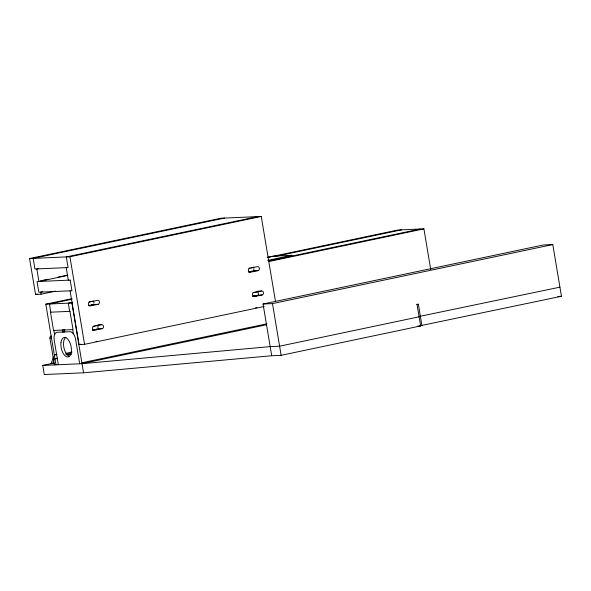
<?xml version="1.0" encoding="UTF-8"?>
<svg xmlns="http://www.w3.org/2000/svg" width="591" height="591" viewBox="0 0 591 591"><rect width="100%" height="100%" fill="white"/><g stroke="black" fill="none" stroke-linecap="round" stroke-linejoin="round"><path stroke-width="0.89" d="M53.471 356.831L51.144 363.65L54.542 363.502M54.195 359.254L52.717 363.583L54.527 363.199M55.968 364.832L45.817 304.158L71.888 303.013L81.89 362.771L81.573 363.701L266.578 324.74M253.857 267.125L250.983 267.886M257.927 291.466L258.54 295.116L255.415 295.965M249.432 271.572L250.207 271.572M249.062 271.838L250.34 271.528M93.4 301.033L88.975 301.912M91.42 305.037L91.391 304.919M97.478 325.375L96.045 325.722M257.432 291.695L253 292.575M253.31 296.121L254.913 295.81M89.566 305.384L90.379 305.215M251.781 271.535L252.667 271.269L251.286 271.372M93.991 329.497L93.4 329.667L94.641 329.549M95.897 329.564L96.791 329.298L96.23 329.298M253.945 295.81L253.399 296.002L254.595 295.869M255.859 295.877L256.745 295.611L255.8 295.655M55.458 291.164L41.052 294.192L35.556 294.436L29.55 258.533L220.894 218.234L261.252 216.461L275.458 301.321M224.506 218.079L33.162 258.37L34.943 269.023L68.083 267.56L66.303 256.915L257.639 216.616M29.55 258.533L69.915 256.753L261.252 216.461M38.637 268.558L36.827 268.942L38.925 281.479L67.81 275.391M40.653 280.799L47.871 279.277M57.8 277.186L67.729 275.096M42.515 291.747L40.713 292.124L41.052 294.192M35.556 294.436L37.359 294.059M267.191 257.432L273.448 256.117L291.777 255.312L291.902 256.036L268.661 260.926L420.304 229.035M45.817 304.158L71.991 298.647M267.863 257.395L397.846 230.025L423.917 228.872L430.736 269.622M71.999 299.253L49.43 304.003L50.796 312.188M275.99 256.287L401.459 229.869M267.642 260.395L291.777 255.312M72.789 302.223L68.275 303.168L69.649 311.361M268.661 261.569L423.917 228.872M98.047 304.313L90.46 305.909A2.009 1.729 87.5 0 1 88.428 304.291A2.009 1.729 87.5 0 1 89.795 301.957L97.382 300.361A2.009 1.729 87.5 0 1 99.414 301.979A2.009 1.729 87.5 0 1 98.047 304.313L93.467 304.52M258.001 270.626L250.414 272.229A2.009 1.729 87.5 0 1 248.383 270.604A2.009 1.729 87.5 0 1 249.757 268.27L257.336 266.674A2.009 1.729 87.5 0 1 259.368 268.292A2.009 1.729 87.5 0 1 258.001 270.626L253.421 270.833M64.899 329.527L62.284 330.074L62.609 332.046L64.353 331.684M101.453 324.703L93.873 326.298A2.009 1.729 87.5 0 0 92.499 328.633A2.009 1.729 87.5 0 0 94.53 330.251L102.117 328.655A2.009 1.729 87.5 0 0 103.484 326.321A2.009 1.729 87.5 0 0 101.453 324.703L97.788 324.865M261.414 291.016L253.827 292.611A2.009 1.729 87.5 0 0 252.46 294.946A2.009 1.729 87.5 0 0 254.492 296.571L262.072 294.968A2.009 1.729 87.5 0 0 263.446 292.634A2.009 1.729 87.5 0 0 261.414 291.016L257.75 291.178M421.944 325.671L418.362 304.239L417.054 304.513L420.637 325.944L281.131 355.324L271.712 355.738L263.054 304.01L543.373 244.977L552.792 244.563L561.45 296.29L420.105 325.752M263.054 304.01L272.481 303.597L552.792 244.563M70.078 290.831L79.068 344.568L80.878 344.184M79.068 344.568L84.565 344.324L264.177 306.5M56.935 354.327L54.306 354.881L56.662 354.777M65.926 353.352L72.065 352.059M65.956 354.194L71.127 353.403M57.578 358.19L54.948 358.744L57.305 358.641M271.712 355.738L83.567 372.81L44.303 374.539L42.774 365.415L53.855 363.081M81.89 362.771L266.903 323.809M419.108 316.813L279.609 346.193L270.183 346.607L82.038 363.679L42.774 365.415M559.921 287.16L418.576 316.621M250.835 271.468L251.544 271.217M91.391 305.311L94.508 304.461L93.947 304.409M251.596 271.535L248.575 272.015M90.615 305.407L92.713 304.956L91.324 305.059M254.64 296.061L255.667 295.877M95.099 325.914L93.046 326.254M94.952 329.497L93.127 329.911L94.516 329.808M94.686 329.748L98.431 328.751M248.929 268.233L249.956 268.07M88.62 305.702L90.918 305.392M254.943 296.047L252.653 296.357M94.988 329.734L92.691 330.044M256.878 307.608L255.578 307.785M96.924 341.295L96.008 341.428M90.246 305.259L89.5 305.348M90.438 305.466L89.61 305.569M254.47 296.121L253.155 296.246M258.407 295.131L262.072 294.968M557.771 296.453L561.45 296.29M416.648 304.313L418.362 304.239M98.453 328.818L102.117 328.655M63.148 331.588L64.907 331.514M92.698 330.332L94.53 330.251M54.402 364.898L49.917 338.126L51.491 338.059A1.854 1.596 87.5 0 1 51.735 336.671M417.874 326.062L420.637 325.944M66.103 354.755L71.422 354.519M253.901 270.722L254.47 270.774L249.084 271.904M257.971 295.064L258.54 295.116M272.481 303.597L281.131 355.324M69.915 256.753L84.565 344.324M66.199 267.642L68.297 280.178M82.038 363.679L83.567 372.81M79.689 363.79L75.611 339.448A8.045 4.048 78.1 0 0 73.483 333.9L71.304 331.935L70.203 331.714L57.009 332.297L55.997 332.615L54.512 334.742A8.045 4.048 78.1 0 0 54.254 340.386L58.324 364.728M72.7 329.615L73.402 333.819M64.279 329.985L64.604 331.957M53.855 330.45L54.557 334.646M49.917 338.126A1.854 1.596 87.5 0 1 51.181 335.969M253.871 268.536A2.009 1.729 87.5 0 1 253.812 269.57M93.77 301.72A2.009 1.729 87.5 0 1 93.851 303.257M97.847 326.062A2.009 1.729 87.5 0 1 97.729 328.064M69.044 356.129A9.899 4.979 78.1 0 1 63.747 346.887A9.899 4.979 78.1 0 1 65.897 337.321M70.181 280.097L37.041 281.56L38.821 292.205L71.962 290.75L70.181 280.097M69.96 311.346L50.486 312.203L53.545 330.458L73.018 329.601L69.96 311.346M60.984 342.544A9.899 4.979 78.1 0 0 67.78 356.957A9.899 4.979 78.1 0 0 69.694 342.159A9.899 4.979 78.1 0 0 60.984 342.544"/></g></svg>
